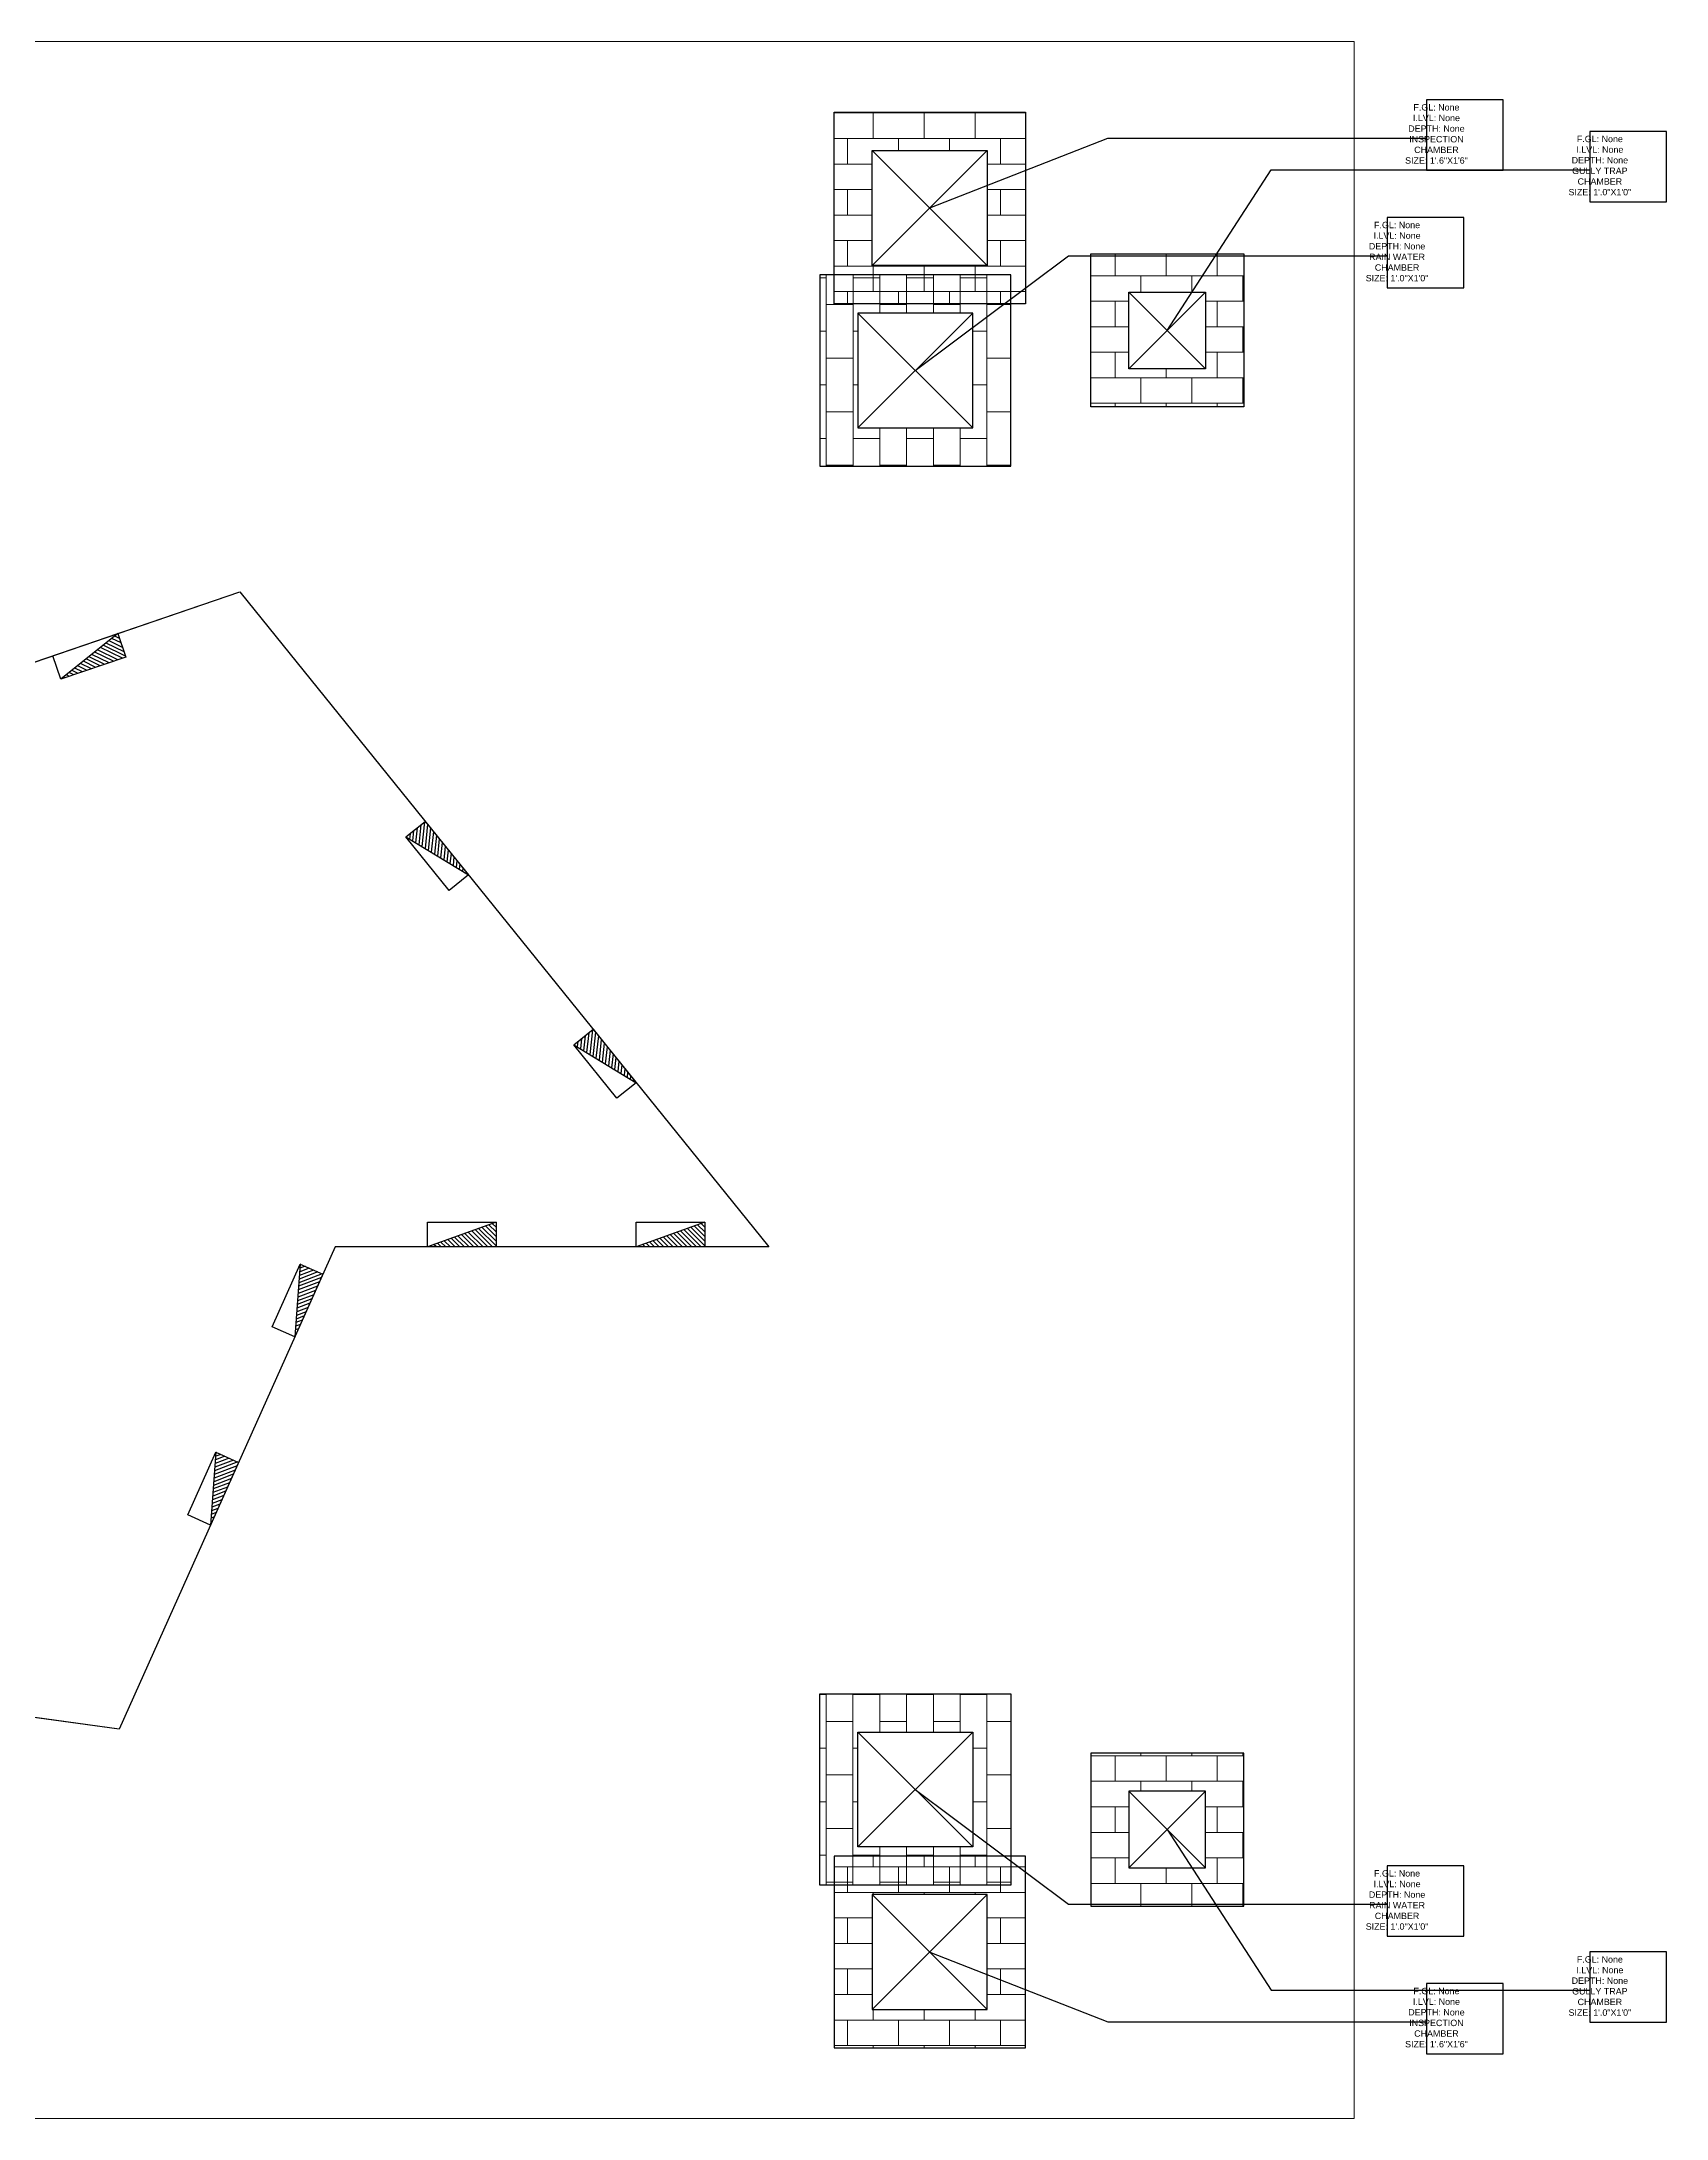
# Model space of a CAD drawing. Header units: millimetres. Extents: x 339 to 831, y 255 to 581.
# Drawn here: x 575.7 to 830.6, y 255.2 to 580.8 of the extents above; entities that cross this region are included whole.
import ezdxf

# ---------------------------------------------------------------- set-up
doc = ezdxf.new("R2010")
doc.units = ezdxf.units.MM
for name, color, linetype, lineweight in [('PP-OUTER', 4, 'Continuous', 15), ('PP-RWP', 150, 'Continuous', 15), ('PP-SWP', 1, 'Continuous', 20), ('PP-WWP', 3, 'Continuous', 20), ('SB', 6, 'Continuous', 30)]:
    doc.layers.add(name, color=color, linetype=linetype, lineweight=lineweight)
for name, color, linetype in [('PP-ROOM', 11, 'Continuous'), ('TextLayer', 7, 'Continuous'), ('TextLayerBoundry', 7, 'Continuous')]:
    doc.layers.add(name, color=color, linetype=linetype)
doc.styles.get("Standard").update_dxf_attribs({"font": 'arial.ttf'})

# ---------------------------------------------------------------- blocks, each defined once
blk = doc.blocks.new('GT 1')
at = {"layer": 'PP-WWP', "lineweight": 15}
h = blk.add_hatch(dxfattribs=at)
h.set_pattern_fill('AR-B816', color=9, scale=0.5, style=0)
h.set_pattern_definition([(0, (0, 0), (0, 4), []), (90, (0, 0), (-3.999999999999996, 4), [4, -4])])
h.paths.add_polyline_path([(376155.1063967842, 227649.4802232289), (376131.1039681962, 227649.480223229), (376131.1039681962, 227673.4826518168), (376155.1063967842, 227673.4826518168)])
h.paths.add_polyline_path([(376149.1057896372, 227667.4820446698), (376137.1045753433, 227667.4820446698), (376137.1045753433, 227655.4808303759), (376149.105789637, 227655.4808303759)], flags=16)
at = {"layer": 'PP-WWP', "lineweight": 30}
for p, q in [((376149.105789637, 227655.4808303759), (376137.1045753433, 227667.4820446698)), ((376137.1045753433, 227655.4808303759), (376149.1057896372, 227667.4820446698))]:
    blk.add_line(p, q, dxfattribs=at)
for points in [[(376155.1063967842, 227649.4802232289), (376155.1063967842, 227673.4826518168), (376131.1039681962, 227673.4826518168), (376131.1039681962, 227649.480223229)], [(376149.105789637, 227655.4808303759), (376149.1057896372, 227667.4820446698), (376137.1045753433, 227667.4820446698), (376137.1045753433, 227655.4808303759)]]:
    blk.add_lwpolyline(points, close=True, dxfattribs=at)
blk = doc.blocks.new('GHYTU')
at = {"layer": 'PP-RWP', "lineweight": 13, "ltscale": 30}
h = blk.add_hatch(dxfattribs=at)
h.set_pattern_fill('AR-B816', color=9, scale=0.0437500000004244, angle=-90.00000000009364, style=0)
h.set_pattern_definition([(270, (18204.31744541942, 19409.05260894233), (0.3500000000033954, -5.721e-13), []), (359.9999999999064, (18204.31744541942, 19409.05260894233), (0.3500000000039675, 0.3500000000028232), [0.3500000000033954, -0.3500000000033954])])
h.paths.add_polyline_path([(1084.106445236244, 356.8383337718769), (1086.606445236259, 356.8383337718769), (1086.606445236259, 354.3383337718625), (1084.106445236244, 354.3383337718625)])
h.paths.add_polyline_path([(1084.606445236244, 354.8383337718624), (1086.106445236255, 354.8383337718624), (1086.106445236259, 356.3383337718806), (1084.606445236244, 356.3383337718806)], flags=16)
at = {"layer": 'PP-RWP', "lineweight": 30, "ltscale": 30}
for p, q in [((1086.106445236259, 356.3383337718769), (1084.606445236244, 354.8383337718624)), ((1086.106445236259, 354.8383337718624), (1084.606445236244, 356.3383337718769))]:
    blk.add_line(p, q, dxfattribs=at)
for points in [[(1084.106445236244, 356.8383337718769), (1084.106445236244, 354.3383337718625), (1086.606445236259, 354.3383337718625), (1086.606445236259, 356.8383337718769)], [(1084.606445236244, 356.3383337718769), (1084.606445236244, 354.8383337718624), (1086.106445236259, 354.8383337718624), (1086.106445236259, 356.3383337718769)]]:
    blk.add_lwpolyline(points, close=True, dxfattribs=at)
blk = doc.blocks.new('IC 1')
at = {"layer": 'PP-SWP', "lineweight": 15, "ltscale": 30}
h = blk.add_hatch(dxfattribs=at)
h.set_pattern_fill('AR-B816', color=9, scale=6.000607146966712, style=0)
h.set_pattern_definition([(179.999999999925, (376164.1073075047, 227652.4805268024), (5.2382e-12, 4.000404764649728), []), (90, (376164.1073075047, 227652.4805268024), (4.000404764654962, 4.000404764644491), [4.000404764649728, -4.000404764649728])])
h.paths.add_polyline_path([(376179.1088253719, 227667.4820446698), (376179.1088253719, 227637.4790089349), (376149.105789637, 227637.479008935), (376149.1057896372, 227667.4820446698)])
h.paths.add_polyline_path([(376155.1063967842, 227661.4814375228), (376155.1063967842, 227643.479616082), (376173.108218225, 227643.479616082), (376173.108218225, 227661.4814375228)], flags=16)
at = {"layer": 'PP-SWP', "linetype": 'Continuous', "lineweight": 30, "ltscale": 30}
for p, q in [((376173.108218225, 227661.4814375228), (376155.1063967842, 227643.479616082)), ((376173.108218225, 227643.479616082), (376155.1063967842, 227661.4814375228))]:
    blk.add_line(p, q, dxfattribs=at)
for points in [[(376179.1088253719, 227667.4820446698), (376149.1057896372, 227667.4820446698), (376149.105789637, 227637.479008935), (376179.1088253719, 227637.4790089349)], [(376173.108218225, 227661.4814375228), (376155.1063967842, 227661.4814375228), (376155.1063967842, 227643.479616082), (376173.108218225, 227643.479616082)]]:
    blk.add_lwpolyline(points, close=True, dxfattribs=at)
blk = doc.blocks.new('CCDD')
at = {"layer": 'SB'}
for p, q in [((289471.2230616091, 2357.333353498018), (289491.1123911296, 2350.152471313402)), ((289491.1123911296, 2357.333353498018), (289471.2230616091, 2357.333353498018)), ((289471.2230616091, 2357.333353498018), (289471.2230616091, 2350.152471313402)), ((289491.1123911296, 2350.152471313402), (289491.1123911296, 2357.333353498018)), ((289471.2230616091, 2350.152471313402), (289491.1123911296, 2350.152471313402))]:
    blk.add_line(p, q, dxfattribs=at)
at = {"layer": 'SB', "color": 1, "lineweight": 25, "ltscale": 30}
for p, q in [((289471.2230616091, 2357.173597033633), (289471.3404396705, 2357.290975094732)), ((289471.2230616091, 2355.822810844506), (289472.3329044478, 2356.932653682684)), ((289471.2230616091, 2354.472024655311), (289473.3253692248, 2356.574332270869)), ((289471.2230616091, 2353.121238466268), (289474.317834002, 2356.216010858741)), ((289471.2230616091, 2351.770452277143), (289475.310298779, 2355.857689446892)), ((289471.2230616091, 2350.419666088029), (289476.3027635562, 2355.499368034899)), ((289472.3066530236, 2350.152471313402), (289477.2952283333, 2355.14104662284)), ((289473.6574392128, 2350.152471313402), (289478.2876931104, 2354.782725210923)), ((289475.0082254017, 2350.152471313402), (289479.2801578875, 2354.424403799024)), ((289476.3590115911, 2350.152471313402), (289480.2726226647, 2354.066082387008)), ((289477.7097977802, 2350.152471313402), (289481.2650874417, 2353.707760974942)), ((289479.0605839693, 2350.152471313402), (289482.2575522188, 2353.349439563)), ((289480.4113701584, 2350.152471313402), (289483.2500169958, 2352.991118151091)), ((289481.7621563474, 2350.152471313402), (289484.2424817731, 2352.632796739191)), ((289483.1129425364, 2350.152471313402), (289485.2349465504, 2352.274475327106)), ((289484.4637287256, 2350.152471313402), (289486.2274113273, 2351.91615391528)), ((289485.8145149149, 2350.152471313402), (289487.2198761045, 2351.55783250321)), ((289487.1653011039, 2350.152471313402), (289488.2123408816, 2351.199511091311)), ((289488.516087293, 2350.152471313402), (289489.2048056588, 2350.841189679245)), ((289489.866873482, 2350.152471313402), (289490.1972704358, 2350.482868267284))]:
    blk.add_line(p, q, dxfattribs=at)

msp = doc.modelspace()

# ---------------------------------------------------------------- linework, layer by layer
for p, q in [((497.8857825763721, 457.303236383225), (606.8239560990625, 494.5096497666175)), ((606.8239560990625, 494.5096497666175), (689.7768881617098, 391.8314580109683)), ((621.7585709541784, 391.8314580109683), (587.8635993213738, 316.2203754724818)), ((689.7768881617098, 391.8314580109683), (621.7585709541784, 391.8314580109683)), ((587.8635993213738, 316.2203754724818), (474.8239560990622, 331.8314580109683))]:
    msp.add_line(p, q)
at = {"layer": 'PP-OUTER'}
msp.add_lwpolyline([(390.1390820220813, 580.790436636386), (781.5969431386033, 580.790436636386), (781.5969431386033, 255.1939692148237), (390.1390820220813, 255.1939692148237)], close=True, dxfattribs=at)
at = {"layer": 'PP-ROOM'}
msp.add_lwpolyline([(497.8857825763719, 457.303236383225), (606.8239560990625, 494.5096497666175), (689.7768881617098, 391.8314580109683), (621.7585709541784, 391.8314580109683), (587.8635993213738, 316.2203754724818), (474.8239560990622, 331.8314580109683), (497.8857825763719, 457.303236383225)], dxfattribs=at)
at = {"layer": 'TextLayer'}
for p, q in [((715.0109244235209, 554.7002624900779), (742.9432545736354, 565.6448927892249)), ((742.9432545736354, 565.6448927892249), (792.9432545736354, 565.6448927892249)), ((752.266830594861, 535.5068983075616), (768.5757334887903, 560.6866458518954)), ((768.5757334887903, 560.6866458518954), (818.5757334887903, 560.6866458518954)), ((712.7587844532045, 529.2078545009576), (736.7664889542674, 547.197577250062)), ((736.7664889542674, 547.197577250062), (786.7664889542674, 547.197577250062)), ((712.7587844532063, 306.77655135025543), (736.7664889542684, 288.78682860115003)), ((752.2668305949192, 300.4775075434882), (768.5757334888664, 275.2977599991659)), ((736.7664889542684, 288.78682860115003), (786.7664889542684, 288.78682860115003)), ((715.0109244234627, 281.2841433612339), (742.9432545735659, 270.3395130620581)), ((768.5757334888664, 275.2977599991659), (818.5757334888664, 275.2977599991659)), ((742.9432545735659, 270.3395130620581), (792.9432545735659, 270.3395130620581))]:
    msp.add_line(p, q, dxfattribs=at)
at = {"layer": 'TextLayerBoundry'}
for points in [[(792.9432545736354, 560.6448927892249), (804.9432545736354, 560.6448927892249), (804.9432545736354, 571.6448927892249), (792.9432545736354, 571.6448927892249), (792.9432545736354, 560.6448927892249)], [(818.5757334887903, 555.6866458518954), (830.5757334887903, 555.6866458518954), (830.5757334887903, 566.6866458518954), (818.5757334887903, 566.6866458518954), (818.5757334887903, 555.6866458518954)], [(786.7664889542674, 542.197577250062), (798.7664889542674, 542.197577250062), (798.7664889542674, 553.197577250062), (786.7664889542674, 553.197577250062), (786.7664889542674, 542.197577250062)], [(786.7664889542684, 283.78682860115003), (798.7664889542684, 283.78682860115003), (798.7664889542684, 294.78682860115003), (786.7664889542684, 294.78682860115003), (786.7664889542684, 283.78682860115003)], [(818.5757334888664, 270.2977599991659), (830.5757334888664, 270.2977599991659), (830.5757334888664, 281.2977599991659), (818.5757334888664, 281.2977599991659), (818.5757334888664, 270.2977599991659)], [(792.9432545735659, 265.3395130620581), (804.9432545735659, 265.3395130620581), (804.9432545735659, 276.3395130620581), (792.9432545735659, 276.3395130620581), (792.9432545735659, 265.3395130620581)]]:
    msp.add_lwpolyline(points, dxfattribs=at)

# ---------------------------------------------------------------- block references
at = {"xscale": -0.5416434259248153, "yscale": 0.5416434259248153, "zscale": 0.5416434259248153}
for p, rotation in [((149375.3925881739, 49955.2250667744), 18.85693286422378), ((-96905.7922731444, 123220.1029047565), 128.9344815483486), ((-96879.46850439743, 123187.5196444915), 128.9344815483486), ((65917.9086425454, 142939.0945113551), 65.85423819235196), ((65904.68761997354, 142909.6017641785), 65.85423819235196)]:
    msp.add_blockref('CCDD', p, dxfattribs=dict(at, rotation=rotation))
for p in [(157437.1866982768, -881.1131772172547), (157469.9423980848, -881.1131772172547)]:
    msp.add_blockref('CCDD', p, dxfattribs=at)
at = {"layer": 'PP-RWP', "xscale": 12.00298244384149, "yscale": 12.00298244384149, "zscale": 12.00298244384149}
msp.add_blockref('GHYTU', (-12314.75557302773, -3738.912672997642), dxfattribs=at)
at = {"layer": 'PP-RWP', "xscale": -12.00298244384149, "yscale": 12.00298244384149, "zscale": 12.00298244384149, "rotation": 180}
msp.add_blockref('GHYTU', (-12314.75557302773, 4574.897078848851), dxfattribs=at)
at = {"layer": 'PP-SWP', "color": 0, "linetype": 'Continuous', "lineweight": 13, "xscale": -1.000147330917084, "yscale": 1.000147330917084, "zscale": 1.000147330917084}
msp.add_blockref('IC 1', (376934.5388348317, -227131.3205130448), dxfattribs=at)
at = {"layer": 'PP-SWP', "color": 0, "linetype": 'Continuous', "lineweight": 13, "xscale": 1.000147330917084, "yscale": 1.000147330917084, "zscale": 1.000147330917084, "rotation": 180}
msp.add_blockref('IC 1', (376934.5388348317, 227967.304918896), dxfattribs=at)
at = {"layer": 'PP-WWP', "color": 0, "linetype": 'Continuous', "lineweight": 13, "xscale": -1.000147330917084, "yscale": 1.000147330917084, "zscale": 1.000147330917084}
msp.add_blockref('GT 1', (376950.7895217265, -227159.5161140602), dxfattribs=at)
at = {"layer": 'PP-WWP', "color": 0, "linetype": 'Continuous', "lineweight": 13, "xscale": 1.000147330917084, "yscale": 1.000147330917084, "zscale": 1.000147330917084, "rotation": 180}
msp.add_blockref('GT 1', (376950.7895217265, 227995.5005199113), dxfattribs=at)

# ---------------------------------------------------------------- texts
at = {"layer": 'TextLayer', "char_height": 1, "attachment_point": 2}
for s, insert in [('\\P        F.GL: None\\P        I.LVL: None\\P        DEPTH: None\\P        INSPECTION\\P        CHAMBER\\P        SIZE: 1\'.6"X1\'6"\\P        ', (792.9432545736354, 572.6448927892249)), ('\\P        F.GL: None\\P        I.LVL: None\\P        DEPTH: None\\P        GULLY TRAP\\P        CHAMBER\\P        SIZE: 1\'.0"X1\'0"\\P        ', (818.5757334887903, 567.6866458518954)), ('\\P        F.GL: None\\P        I.LVL: None\\P        DEPTH: None\\P        RAIN WATER\\P        CHAMBER\\P        SIZE: 1\'.0"X1\'0"\\P        ', (786.7664889542674, 554.197577250062)), ('\\P        F.GL: None\\P        I.LVL: None\\P        DEPTH: None\\P        RAIN WATER\\P        CHAMBER\\P        SIZE: 1\'.0"X1\'0"\\P        ', (786.7664889542684, 295.78682860115003)), ('\\P        F.GL: None\\P        I.LVL: None\\P        DEPTH: None\\P        GULLY TRAP\\P        CHAMBER\\P        SIZE: 1\'.0"X1\'0"\\P        ', (818.5757334888664, 282.2977599991659)), ('\\P        F.GL: None\\P        I.LVL: None\\P        DEPTH: None\\P        INSPECTION\\P        CHAMBER\\P        SIZE: 1\'.6"X1\'6"\\P        ', (792.9432545735659, 277.3395130620581))]:
    msp.add_mtext(s, dxfattribs=dict(at, insert=insert))

doc.saveas('drawing.dxf')
